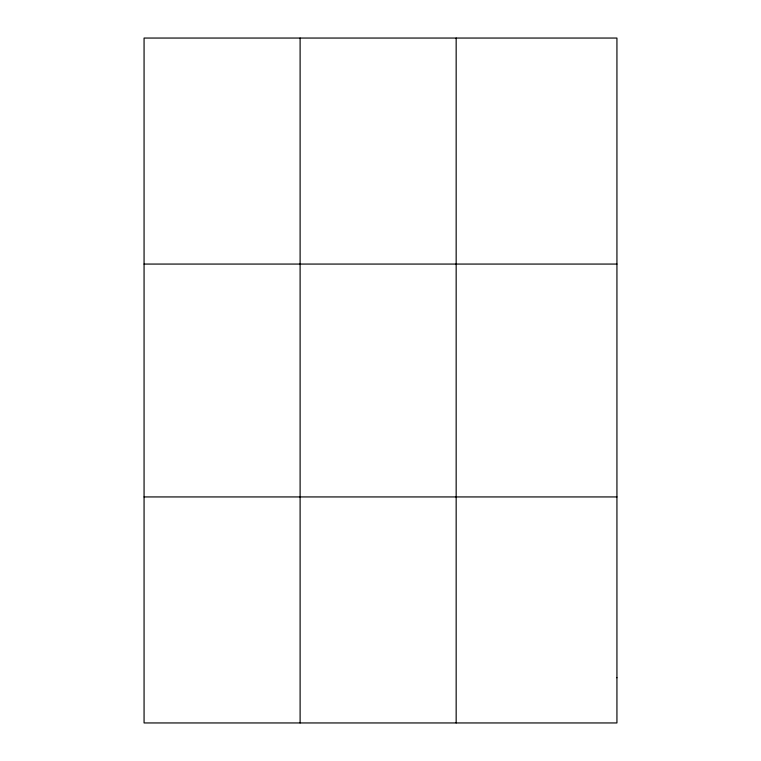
<?xml version="1.0" encoding="UTF-8"?>
<svg xmlns="http://www.w3.org/2000/svg" width="761" height="761" viewBox="0 0 761 761"><rect width="100%" height="100%" fill="white"/><g stroke="black" fill="none" stroke-linecap="round" stroke-linejoin="round"><path stroke-width="1.14" d="M300.11 38.05L300.11 722.95M456.162 38.05L456.162 722.95M144.067 264.067L616.933 264.067M144.067 496.933L616.933 496.933M616.933 677.747L616.933 722.95L144.067 722.95L144.067 38.05L616.933 38.05L616.933 677.747"/></g></svg>
